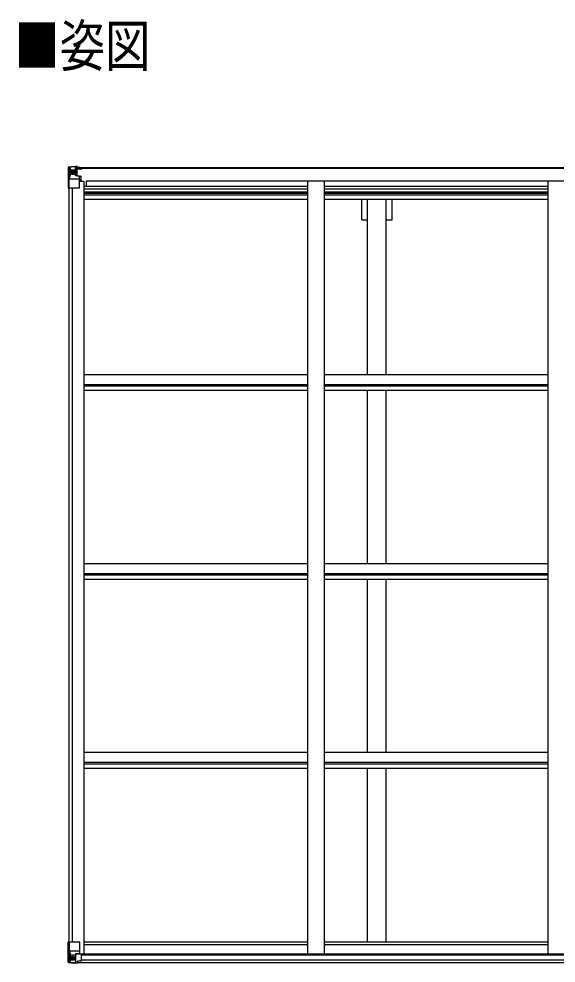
# Model space of a CAD drawing. Units: millimetres, scale not verified. Extents: x -10512 to 10512, y -7425 to 7425.
# Drawn here: x -3129 to -1528, y 674 to 3488 of the extents above; entities that cross this region are included whole.
import ezdxf
from ezdxf.enums import TextEntityAlignment as Align

# ---------------------------------------------------------------- set-up
doc = ezdxf.new("R2010")
doc.units = ezdxf.units.MM
doc.header["$LTSCALE"] = 30
for name, color, linetype in [('0-2_USER1', 3, 'Continuous'), ('0-4_YKK_13', 4, 'Continuous'), ('0-5_YKK_A1', 4, 'Continuous')]:
    doc.layers.add(name, color=color, linetype=linetype)
doc.styles.add('ＭＳ ゴシック', font='')
doc.styles.get('ＭＳ ゴシック').set_extended_font_data('MS Gothic')

msp = doc.modelspace()

# ---------------------------------------------------------------- linework, layer by layer
at = {"layer": '0-4_YKK_13'}
for p, q in [((-2982.45, 3045.44), (-2982.45, 3045.4)), ((-2981.51, 3046.44), (-2981.51, 3046.44)), ((-2981.51, 3046.4), (-2981.51, 3046.44)), ((-2972.54, 3046.83), (-2980.46, 3046.36)), ((-2979.6, 3045.38), (-2979.61, 3045.32)), ((-2979.61, 2984.73), (-2979.61, 3045.32)), ((-2975.64, 3041.94), (-2978.37, 3045.61)), ((-2960.45, 3047.62), (-2972.45, 3046.83)), ((-2953.95, 3048.13), (-2960.45, 3047.73)), ((-2960.45, 3021.63), (-2960.45, 3047.73)), ((-2960.45, 3046.85), (-2953.95, 3047.24)), ((-2958.95, 3042.02), (-2960.45, 3042.02)), ((-2953.95, 3046.32), (-2958.95, 3046.23)), ((-2958.45, 3041.66), (-2958.95, 3041.66)), ((-2958.84, 3040.36), (-2954.95, 3040.36)), ((-2958.45, 3042.69), (-2958.45, 3040.74)), ((-2950.45, 3042.69), (-2958.45, 3042.69)), ((-2950.45, 3042.66), (-2958.45, 3042.66)), ((-2948.45, 3040.82), (-2958.45, 3040.74)), ((-2958.45, 3040.57), (-2958.45, 3040.74)), ((-2958.45, 3040.74), (-2958.45, 3040.74)), ((-2954.95, 3020.63), (-2954.95, 3040.6)), ((-2953.95, 3047.24), (-2953.95, 3048.13)), ((-2953.95, 3046.73), (-2953.95, 3047.24)), ((-2953.95, 3046.73), (-2953.95, 3046.32)), ((-2953.95, 3046.32), (-2953.95, 3045.5)), ((-2948.95, 3045.93), (-2948.95, 3045.5)), ((-2948.65, 3045.93), (-2948.95, 3045.93)), ((-2948.65, 3045.93), (-2946.96, 3045.5)), ((-2948.45, 3042.43), (-2943.45, 3042.43)), ((-2948.45, 3040.82), (-2948.45, 3042.43)), ((-2943.45, 3043.36), (-2943.45, 3042.43)), ((-2943.45, 3042.43), (-2942.45, 3042.43)), ((-2942.45, 3042.43), (-2942.45, 3043.36)), ((-2942.45, 3042.43), (-2942.45, 3040.87)), ((-2942.45, 3040.75), (-2942.45, 3040.87)), ((-2979.06, 3011.61), (-2974.92, 3023.7)), ((-2979.06, 3011.61), (-2972.45, 3011.4)), ((-2974.78, 3038.43), (-2972.45, 3038.49)), ((-2974.78, 3024.96), (-2974.78, 3038.43)), ((-2972.45, 3024.93), (-2974.78, 3024.96)), ((-2972.45, 3038.49), (-2960.45, 3038.49)), ((-2972.45, 3024.93), (-2960.45, 3024.93)), ((-2972.45, 3024.93), (-2972.45, 3024.93)), ((-2972.45, 3011.4), (-2948.45, 3011.4)), ((-2966.97, 3031.29), (-2966.97, 3030.33)), ((-2961.45, 3038.49), (-2960.45, 3038.49)), ((-2958.95, 3038.49), (-2960.45, 3038.49)), ((-2958.95, 3024.93), (-2960.45, 3024.93)), ((-2959.62, 3021.38), (-2949.28, 3019.72)), ((-2959.62, 3020.74), (-2959.62, 3021.38)), ((-2949.28, 3019.09), (-2959.62, 3020.74)), ((-2954.95, 3036.73), (-2958.95, 3036.73)), ((-2954.95, 3028.53), (-2958.95, 3028.53)), ((-2949.28, 3019.72), (-2949.28, 3019.09)), ((-2949, 3019.64), (-2944.95, 3019.61)), ((-2948.45, 2985.73), (-2948.45, 3018.83)), ((-2943.95, 3019.6), (-2944.95, 3019.61)), ((-2944.95, 3017.88), (-2943.95, 3017.88)), ((-2943.95, 3003.38), (-2943.95, 3019.6)), ((-2979.61, 2984.73), (-2949.45, 2984.73)), ((-2943.95, 3007.73), (-2948.45, 3007.73)), ((-2982.45, 737.3), (-2949.45, 737.3)), ((-2982.45, 676.59), (-2982.45, 737.3)), ((-2979.61, 737.3), (-2979.61, 676.71)), ((-2948.45, 736.3), (-2948.45, 703.2)), ((-2979.06, 710.42), (-2972.45, 710.63)), ((-2979.06, 710.42), (-2974.92, 698.33)), ((-2972.45, 710.63), (-2948.45, 710.63)), ((-2981.51, 675.63), (-2981.51, 675.59)), ((-2972.54, 675.2), (-2980.46, 675.67)), ((-2979.6, 676.64), (-2979.61, 676.71)), ((-2975.64, 680.09), (-2978.37, 676.42)), ((-2972.45, 697.1), (-2974.78, 697.07)), ((-2974.78, 697.07), (-2974.78, 683.59)), ((-2974.78, 683.59), (-2972.45, 683.54)), ((-2972.45, 697.1), (-2972.45, 697.1)), ((-2960.45, 697.1), (-2972.45, 697.1)), ((-2972.45, 683.54), (-2960.45, 683.54)), ((-2967.93, 690.74), (-2967.93, 691.7)), ((-2960.45, 701.08), (-2953.95, 701.08)), ((-2960.45, 701.08), (-2960.45, 674.3)), ((-2949.28, 702.94), (-2959.62, 701.29)), ((-2959.62, 701.29), (-2959.62, 701.08)), ((-2956.93, 701.08), (-2949.28, 702.31)), ((-2953.95, 701.08), (-2944.95, 701.05)), ((-2953.95, 673.9), (-2953.95, 679.84)), ((-2944.95, 679.27), (-2953.95, 679.22)), ((-2949.28, 702.31), (-2949.28, 702.94)), ((-2943.95, 700.14), (-2943.95, 679.99)), ((-2960.45, 674.41), (-2972.45, 675.19))]:
    msp.add_line(p, q, dxfattribs=at)
for points in [[(-2982.45, 3045.4), (-2982.45, 2984.73), (-2979.61, 2984.73)], [(-2981.51, 3046.44), (-2972.45, 3047), (-2960.45, 3047.73)], [(-2953.95, 3046.73), (-2958.95, 3046.73), (-2958.95, 3021.27)], [(-2958.45, 3041.66), (-2950.45, 3041.66), (-2950.45, 3043.36)], [(-2943.45, 3040.7), (-2958.45, 3040.57), (-2958.45, 3040.57)], [(-2948.45, 3040.82), (-2948.45, 3040.81), (-2942.45, 3040.87)], [(-2968.89, 3032.25), (-2969.85, 3032.25), (-2969.85, 3033.21), (-2968.89, 3033.21)], [(-2967.93, 3034.17), (-2967.93, 3035.13), (-2966.97, 3035.13), (-2966.97, 3034.17)], [(-2966.97, 3030.33), (-2967.93, 3030.33), (-2967.93, 3031.29)], [(-2966.01, 3033.21), (-2965.05, 3033.21), (-2965.05, 3032.25), (-2966.01, 3032.25)], [(-2944.95, 3019.61), (-2944.95, 3017.88), (-2948.45, 3017.86)], [(-2981.51, 675.59), (-2972.45, 675.03), (-2953.95, 673.9)], [(-2968.89, 688.82), (-2969.85, 688.82), (-2969.85, 689.78), (-2968.89, 689.78)], [(-2967.93, 691.7), (-2966.97, 691.7), (-2966.97, 690.74)], [(-2966.97, 687.86), (-2966.97, 686.9), (-2967.93, 686.9), (-2967.93, 687.86)], [(-2966.01, 689.78), (-2965.05, 689.78), (-2965.05, 688.82), (-2966.01, 688.82)], [(-2943.95, 679.99), (-2943.96, 679.88), (-2953.95, 679.84)]]:
    msp.add_lwpolyline(points, dxfattribs=at)
for centre in [(-2967.45, 3032.73), (-2967.45, 689.3)]:
    msp.add_circle(centre, 5.3, dxfattribs=at)
for centre, radius, start, end in [((-2981.45, 3045.45), 1, 93.50017, 180.00079), ((-2981.45, 3045.44), 0.999, 93.4424, 179.95083), ((-2981.45, 3045.4), 0.999, 93.4424, 179.95083), ((-2980.3, 3059.05), 12.7, 269.24466, 275.10311), ((-2978.32, 3045.44), 1.28, 131.17831, 182.45895), ((-2958.45, 3043.19), 0.5, 179.99802, 269.99691), ((-2958.45, 3043.16), 0.5, 180.00109, 270.00109), ((-2958.45, 3040.24), 0.5, 90.52895, 180.04464), ((-2958.44, 3040.06), 0.513, 91.88028, 181.04707), ((-2943.31, 3048.39), 7.69, 268.96999, 276.43426), ((-2968.89, 3034.17), 0.96, 270, 0), ((-2968.89, 3031.29), 0.96, 0, 90), ((-2966.01, 3034.17), 0.96, 180, 270), ((-2966.01, 3031.29), 0.96, 90, 180), ((-2959.51, 3022.31), 0.937, 182.32209, 263.26766), ((-2959.51, 3021.67), 0.937, 182.32209, 263.26766), ((-2949.39, 3018.79), 0.937, 2.32209, 83.26766), ((-2949.39, 3018.16), 0.937, 2.32209, 83.26766), ((-2949.45, 2985.73), 1, 270, 0), ((-2949.45, 736.3), 1, 0, 90), ((-2949.39, 703.87), 0.937, 276.73234, 357.67791), ((-2981.45, 676.63), 0.999, 180.04917, 266.5576), ((-2981.45, 676.59), 0.999, 180.04917, 266.5576), ((-2981.45, 676.58), 1, 179.99921, 266.49983), ((-2980.3, 662.98), 12.7, 84.89689, 90.75534), ((-2978.32, 676.59), 1.28, 177.54105, 228.82169), ((-2968.89, 690.74), 0.96, 270, 0), ((-2968.89, 687.86), 0.96, 0, 90), ((-2966.01, 690.74), 0.96, 180, 270), ((-2966.01, 687.86), 0.96, 90, 180), ((-2959.51, 700.36), 0.937, 96.73234, 129.06602), ((-2949.39, 703.24), 0.937, 276.73234, 357.67791)]:
    msp.add_arc(centre, radius, start, end, dxfattribs=at)
for centre, major_axis, ratio, start_param, end_param in [((-2780.51, 3058.75), (201, 12.36), 0.060933, 3.1373463, 3.1378449), ((-2979.51, 3046.52), (2, 0.12), 0.060933, 3.1378449, 4.2119296), ((-2979.32, 3043.42), (-0.02, 3), 0.466854, 5.5234897, 6.1575023), ((-2977.65, 3038.35), (0.03, 5), 0.573921, 4.7320603, 5.5159136), ((-2978.34, 3013.96), (0.85, 2.32), 0.403757, 2.3087461, 3.2744049), ((-2976.19, 3024.98), (0, 3), 0.468246, 4.2703918, 4.7058971), ((-3054.2, 3038.49), (81.75, 0), 0.061163, 0, 0.0007725), ((-2978.34, 708.07), (0.85, -2.32), 0.403757, 3.0087805, 3.9744392), ((-2979.51, 675.51), (2, -0.12), 0.060933, 2.0712557, 3.1453404), ((-2780.51, 663.27), (201, -12.36), 0.060933, 3.1453404, 3.145839), ((-2979.32, 678.6), (-0.02, -3), 0.466854, 0.125683, 0.7596956), ((-2977.65, 683.68), (0.03, -5), 0.573921, 0.7672717, 1.551125), ((-2976.19, 697.05), (0, -3), 0.468246, 1.5772882, 2.0127935), ((-3054.2, 683.54), (81.75, 0), 0.061163, 6.2824128, 6.2831853), ((-2944.95, 700.14), (1, -0.021), 0.906239, 0.0187047, 1.589501), ((-2944.95, 679.98), (1, 0.012), 0.707053, 4.7036637, 6.124411)]:
    msp.add_ellipse(centre, major_axis=major_axis, ratio=ratio, start_param=start_param, end_param=end_param, dxfattribs=at)
at = {"layer": '0-5_YKK_A1'}
for p, q in [((-2958.95, 3045.5), (1334.05, 3045.5)), ((-2958.95, 3043.36), (1334.05, 3043.36)), ((-2980.45, 2984.73), (-2980.45, 737.3)), ((-2970.75, 2984.73), (-2970.75, 737.3)), ((-2935.45, 3003.38), (-2948.45, 3003.38)), ((-2935.45, 3003.38), (-2935.45, 701.28)), ((-2935.45, 2989.7), (-2269.45, 2989.7)), ((-2927.95, 2989.7), (-2927.95, 3005.22)), ((-2927.95, 3005.22), (1303.05, 3005.22)), ((-2269.45, 3005.2), (-2269.45, 701.28)), ((-2219.45, 3005.2), (-2219.45, 701.28)), ((-2219.45, 2989.7), (-1553.45, 2989.7)), ((-1553.45, 3005.2), (-1553.45, 701.28)), ((-2935.45, 2981.31), (-2269.45, 2981.31)), ((-2935.45, 2973.11), (-2269.45, 2973.11)), ((-2935.45, 2969.18), (-2269.45, 2969.18)), ((-2935.45, 2964.1), (-2269.45, 2964.1)), ((-2219.45, 2981.31), (-1553.45, 2981.31)), ((-2219.45, 2973.11), (-1553.45, 2973.11)), ((-2219.45, 2969.18), (-1553.45, 2969.18)), ((-2219.45, 2964.1), (-1553.45, 2964.1)), ((-2935.45, 2951.09), (-2269.45, 2951.09)), ((-2219.45, 2951.09), (-1553.45, 2951.09)), ((-2107.65, 2889.5), (-2107.65, 2949.9)), ((-2089.95, 2428.31), (-2089.95, 2949.9)), ((-2034.95, 2428.31), (-2034.95, 2949.9)), ((-2017.25, 2889.5), (-2017.25, 2949.9)), ((-2107.65, 2889.5), (-2089.95, 2889.5)), ((-2034.95, 2889.5), (-2017.25, 2889.5)), ((-2935.45, 2428.44), (-2269.48, 2428.44)), ((-2219.45, 2428.44), (-1553.48, 2428.44)), ((-2935.45, 2398.7), (-2269.48, 2398.7)), ((-2935.45, 2394.15), (-2269.48, 2394.15)), ((-2219.45, 2398.7), (-1553.48, 2398.7)), ((-2219.45, 2394.15), (-1553.48, 2394.15)), ((-2935.45, 2381.14), (-2269.48, 2381.14)), ((-2219.45, 2381.14), (-1553.48, 2381.14)), ((-2089.95, 1865.16), (-2089.95, 2379.95)), ((-2034.95, 1865.16), (-2034.95, 2379.95)), ((-2935.45, 1865.29), (-2269.48, 1865.29)), ((-2219.45, 1865.29), (-1553.48, 1865.29)), ((-2935.45, 1835.55), (-2269.48, 1835.55)), ((-2935.45, 1831), (-2269.48, 1831)), ((-2219.45, 1835.55), (-1553.48, 1835.55)), ((-2219.45, 1831), (-1553.48, 1831)), ((-2935.45, 1817.99), (-2269.48, 1817.99)), ((-2219.45, 1817.99), (-1553.48, 1817.99)), ((-2089.95, 1302.01), (-2089.95, 1816.8)), ((-2034.95, 1302.01), (-2034.95, 1816.8)), ((-2935.45, 1302.14), (-2269.48, 1302.14)), ((-2219.45, 1302.14), (-1553.48, 1302.14)), ((-2935.45, 1272.4), (-2269.48, 1272.4)), ((-2935.45, 1267.86), (-2269.48, 1267.86)), ((-2219.45, 1272.4), (-1553.48, 1272.4)), ((-2219.45, 1267.86), (-1553.48, 1267.86)), ((-2935.45, 1254.84), (-2269.48, 1254.84)), ((-2219.45, 1254.84), (-1553.48, 1254.84)), ((-2089.95, 738.25), (-2089.95, 1253.65)), ((-2034.95, 738.25), (-2034.95, 1253.65)), ((-2935.45, 737.45), (-2269.45, 737.45)), ((-2219.45, 737.45), (-1553.45, 737.45)), ((-2935.45, 729.1), (-2269.45, 729.1)), ((-2219.45, 729.1), (-1553.45, 729.1)), ((-2955.71, 701.28), (1330.81, 701.28)), ((-2953.95, 675.5), (1329.05, 675.5)), ((-2943.95, 699.01), (1319.05, 699.01)), ((-2943.95, 683.4), (1319.05, 683.4))]:
    msp.add_line(p, q, dxfattribs=at)

# ---------------------------------------------------------------- texts
at = {"layer": '0-2_USER1', "style": 'ＭＳ ゴシック', "width": 0.8}
msp.add_text('■姿図', height=123.8, dxfattribs=at).set_placement((-3142.51, 3309.2), align=Align.BOTTOM_LEFT)

doc.saveas('drawing.dxf')
